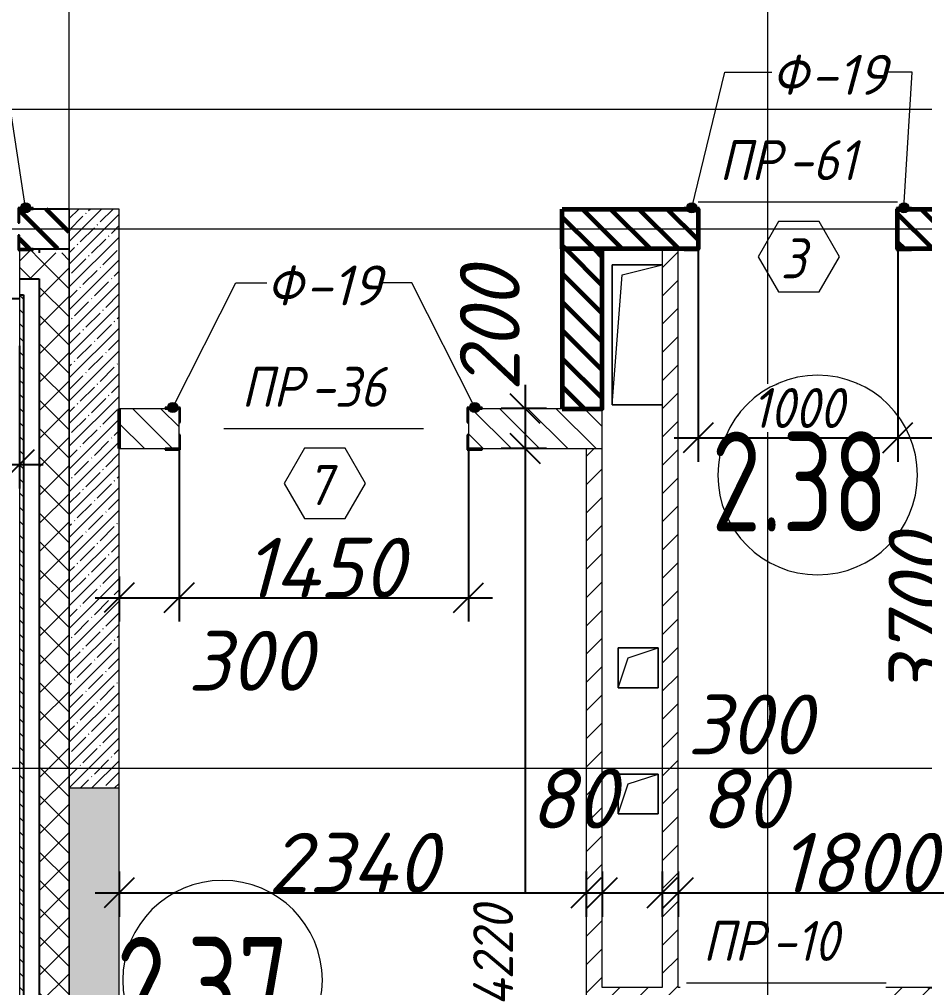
# Model space of a CAD drawing. Header units: millimetres. Extents: x 12986 to 523328, y -9759 to 30092.
# Drawn here: x 328207 to 332742, y 3934 to 8784 of the extents above; entities that cross this region are included whole.
import ezdxf

# ---------------------------------------------------------------- set-up
doc = ezdxf.new("R2010")
doc.units = ezdxf.units.MM
for name, color, linetype, lineweight in [('5) Блок ячеистый', 160, 'Continuous', 60), ('A-ANNO-DIMS', 7, 'Continuous', 9), ('A-AREA-IDEN', 7, 'Continuous', 9), ('A-DETL-1', 7, 'Continuous', 50), ('A-DOOR-IDEN', 7, 'Continuous', 9), ('A-FLOR', 7, 'Continuous', 9), ('A-GENM', 7, 'Continuous', 9), ('A-GENM-1', 7, 'Continuous', 25), ('A-GENM-IDEN', 7, 'Continuous', 9), ('A-WALL-1', 7, 'Continuous', 25), ('A-WALL-FNSH-1', 7, 'Continuous', 9), ('A-WALL-FNSH-2', 7, 'Continuous', 5), ('A-WALL-PATT-1', 7, 'Continuous', 5), ('A-WALL-PATT-3', 250, 'Continuous', 5), ('Оси-1', 7, 'Continuous', 20)]:
    doc.layers.add(name, color=color, linetype=linetype, lineweight=lineweight)
for name, color, linetype, lineweight, true_color in [('A-WALL-3', 7, 'Continuous', 5, 0x000000), ('A-WALL-4', 7, 'Continuous', 25, 0x000000), ('A-WALL-FNSH-3', 7, 'Continuous', 13, 0x008000), ('A-WALL-PATT-2', 7, 'Continuous', 5, 0xce0000)]:
    doc.layers.add(name, color=color, linetype=linetype, lineweight=lineweight, true_color=true_color)
doc.styles.add('ISOCPEUR_I_1', font='isocpeui.ttf', dxfattribs={"width": 0.9, "height": 250})
doc.styles.add('ISOCPEUR_I_2', font='isocpeui.ttf', dxfattribs={"height": 300})
doc.styles.add('ISOCPEUR_I_3', font='isocpeui.ttf', dxfattribs={"width": 0.9, "height": 200})
doc.styles.add('ISOCPEUR_I_4', font='isocpeui.ttf', dxfattribs={"width": 0.9, "height": 300})
doc.styles.add('СПДС', font='ГОСТ тип А.ttf', dxfattribs={"width": 0.9})
doc.dimstyles.new('ISO-2_0_0_9К_СРЕДНИЙ', dxfattribs={"dimscale": 304.8, "dimtxt": 199.196235, "dimasz": 0.492126, "dimexe": 0.393701, "dimexo": 0, "dimgap": 0, "dimtad": 1, "dimdec": 0, "dimzin": 0, "dimdsep": 46, "dimtxsty": 'ISOCPEUR_I_2', "dimblk1": 'OBLIQUE', "dimblk2": 'OBLIQUE', "dimsah": 1, "dimcen": 0.09, "dimdle": 0.393701, "dimazin": 0, "dimtfac": 1, "dimtdec": 4, "dimtix": 1, "dimtmove": 2, "dimatfit": 3, "dimfxl": 1, "dimtvp": 1, "dimtolj": 1, "dimtzin": 0, "dimarcsym": 2})
doc.dimstyles.new('ISO-2_0_0_9К_СРЕДНИЙ_1', dxfattribs={"dimscale": 304.8, "dimtxt": 199.196235, "dimasz": 0.492126, "dimexe": 0.393701, "dimexo": 0, "dimgap": 0, "dimtad": 1, "dimdec": 0, "dimzin": 0, "dimdsep": 46, "dimtxsty": 'ISOCPEUR_I_3', "dimblk1": 'OBLIQUE', "dimblk2": 'OBLIQUE', "dimsah": 1, "dimcen": 0.09, "dimdle": 0.393701, "dimazin": 0, "dimtfac": 1, "dimtdec": 4, "dimtix": 1, "dimtmove": 2, "dimatfit": 3, "dimfxl": 1, "dimtvp": 1, "dimtolj": 1, "dimtzin": 0, "dimarcsym": 2})
doc.dimstyles.new('ISO-2_0_0_9К_СРЕДНИЙ_2', dxfattribs={"dimscale": 304.8, "dimtxt": 199.196235, "dimasz": 0.492126, "dimexe": 0.393701, "dimexo": 0, "dimgap": 0, "dimtad": 1, "dimdec": 0, "dimzin": 0, "dimdsep": 46, "dimtxsty": 'ISOCPEUR_I_2', "dimblk1": 'OBLIQUE', "dimblk2": 'OBLIQUE', "dimsah": 1, "dimcen": 0.09, "dimdle": 0.393701, "dimazin": 0, "dimtfac": 1, "dimtdec": 4, "dimtix": 1, "dimtmove": 0, "dimatfit": 3, "dimfxl": 1, "dimtvp": 1, "dimtolj": 1, "dimtzin": 0, "dimarcsym": 2})
doc.dimstyles.new('ISO-2_0_0_9К_СРЕДНИЙ_ФОН', dxfattribs={"dimscale": 304.8, "dimtxt": 199.196235, "dimasz": 0.492126, "dimexe": 0.393701, "dimexo": 0, "dimgap": 0.164042, "dimtad": 1, "dimdec": 0, "dimdsep": 46, "dimtxsty": 'ISOCPEUR_I_3', "dimblk1": 'OBLIQUE', "dimblk2": 'OBLIQUE', "dimsah": 1, "dimcen": 0.09, "dimdle": 0.393701, "dimazin": 0, "dimtfac": 1, "dimtdec": 4, "dimtix": 1, "dimtmove": 1, "dimatfit": 3, "dimfxl": 1, "dimtvp": 1, "dimtfill": 1, "dimtolj": 1, "dimtzin": 0, "dimarcsym": 2})
doc.dimstyles.new('ISO-2_0_0_9К_СРЕДНИЙ_ФОН_1', dxfattribs={"dimscale": 304.8, "dimtxt": 199.196235, "dimasz": 0.492126, "dimexe": 0.393701, "dimexo": 0, "dimgap": 0.164042, "dimtad": 1, "dimdec": 0, "dimdsep": 46, "dimtxsty": 'ISOCPEUR_I_3', "dimblk1": 'OBLIQUE', "dimblk2": 'OBLIQUE', "dimsah": 1, "dimcen": 0.09, "dimdle": 0.393701, "dimazin": 0, "dimtfac": 1, "dimtdec": 4, "dimtix": 1, "dimtmove": 0, "dimatfit": 3, "dimfxl": 1, "dimtvp": 1, "dimtfill": 1, "dimtolj": 1, "dimtzin": 0, "dimarcsym": 2})
doc.dimstyles.new('ISO-2_5_0_9К_БОЛЬШОЙ__с_подложкой_', dxfattribs={"dimscale": 304.8, "dimtxt": 248.995294, "dimasz": 0.492126, "dimexe": 0.393701, "dimexo": 0, "dimgap": 0.164042, "dimtad": 1, "dimdec": 0, "dimzin": 0, "dimdsep": 46, "dimtxsty": 'ISOCPEUR_I_1', "dimblk1": 'OBLIQUE', "dimblk2": 'OBLIQUE', "dimsah": 1, "dimcen": 0.09, "dimdle": 0.393701, "dimazin": 0, "dimtfac": 1, "dimtdec": 4, "dimtix": 1, "dimtmove": 0, "dimatfit": 3, "dimfxl": 1, "dimtvp": 1, "dimtfill": 1, "dimtolj": 1, "dimtzin": 0, "dimarcsym": 2})
pattern_1 = [(45, (239096.85, -2765.93), (-70.71068, 70.71068), []), (135, (239096.85, -2765.93), (-70.71068, -70.71068), [])]
pattern_2 = [(45, (239096.85, -2765.93), (-70.71068, 70.71068), [])]
pattern_3 = [(135, (239096.85, -2765.93), (-70.71068, -70.71068), [])]
pattern_4 = [(45, (239096.85, -2765.93), (-57.024626, 57.024626), []), (45, (239153.876, -2765.93), (-57.024626, 57.024626), [100.806, -20.161, 3.353, -16.808])]

# ---------------------------------------------------------------- blocks, each defined once
blk = doc.blocks.new('AR_Отверстие прямоугольное _в плите_ - AR_Отверстие прямоугольное _в плите_-27106972-АР1_1_Кладочный план 2 этажа')
at = {"layer": 'A-GENM'}
for p, q in [((125, 350), (-125, 350)), ((-125, 350), (-125, -350)), ((-75, 300), (125, 350)), ((-125, -350), (-75, 300)), ((-125, -350), (125, -350))]:
    blk.add_line(p, q, dxfattribs=at)
blk = doc.blocks.new('AR_Отверстие прямоугольное _в плите_ - AR_Отверстие прямоугольное _в плите_-V72-АР1_1_Кладочный план 2 этажа')
at = {"layer": 'A-GENM'}
for p, q in [((100, 100), (-100, 100)), ((-100, 100), (-100, -100)), ((-50, 50), (100, 100)), ((100, -100), (100, 100)), ((-100, -100), (-50, 50)), ((-100, -100), (100, -100))]:
    blk.add_line(p, q, dxfattribs=at)
blk = doc.blocks.new('Фахверк_СКБ_Уголок - Ф-19_200х3980 h-28533769-АР1_1_Кладочный план 2 этажа')
at = {"layer": 'A-GENM-1'}
for p, q in [((200, 156), (125, 156)), ((125, 156), (125, 81)), ((131, 81), (131, 150)), ((131, 150), (200, 150)), ((200, 150), (200, 156)), ((125, 81), (131, 81)), ((131, 19), (125, 19)), ((125, 19), (125, -56)), ((131, -50), (131, 19)), ((125, -56), (200, -56)), ((200, -50), (131, -50)), ((200, -56), (200, -50))]:
    blk.add_line(p, q, dxfattribs=at)
blk = doc.blocks.new('Фахверк_СКБ_Уголок - Ф-21_200х3430 h-30788796-АР1_1_Кладочный план 2 этажа')
at = {"layer": 'A-GENM-1'}
for p, q in [((200, 156), (125, 156)), ((125, 156), (125, 81)), ((131, 81), (131, 150)), ((131, 150), (200, 150)), ((200, 150), (200, 156)), ((125, 81), (131, 81)), ((131, 19), (125, 19)), ((125, 19), (125, -56)), ((131, -50), (131, 19)), ((125, -56), (200, -56)), ((200, -50), (131, -50)), ((200, -56), (200, -50))]:
    blk.add_line(p, q, dxfattribs=at)
blk = doc.blocks.new('_Oblique')
at = {"color": 0, "linetype": 'ByBlock', "lineweight": -2}
blk.add_line((-0.5, -0.5), (0.5, 0.5), dxfattribs=at)
blk = doc.blocks.new('*D2014')
at = {"layer": 'A-ANNO-DIMS', "color": 0, "lineweight": -2, "transparency": 16777216}
for p, q in [((330741.3, 6954.1), (330741.3, 6514.1)), ((330847.4, 6834.1), (330621.3, 6834.1)), ((330847.4, 6634.1), (330621.3, 6634.1))]:
    blk.add_line(p, q, dxfattribs=at)
at = {"layer": 'Defpoints', "color": 0, "transparency": 16777216}
for p in [(330847.4, 6834.1), (330741.3, 6634.1), (330847.4, 6634.1)]:
    blk.add_point(p, dxfattribs=at)
at = {"layer": 'A-ANNO-DIMS', "color": 0, "lineweight": -2, "transparency": 16777216, "xscale": 150, "yscale": 150, "zscale": 150}
for p, rotation in [((330741.3, 6834.1), 90), ((330741.3, 6634.1), 270)]:
    blk.add_blockref('_Oblique', p, dxfattribs=dict(at, rotation=rotation))
at = {"layer": 'A-ANNO-DIMS', "color": 0, "transparency": 16777216, "insert": (330413.4, 6920.8), "char_height": 300, "width": 455.087, "attachment_point": 1, "rotation": 90, "line_spacing_factor": 1.149209, "style": 'ISOCPEUR_I_2'}
blk.add_mtext('\\A1;200', dxfattribs=at)
blk = doc.blocks.new('*D2015')
at = {"layer": 'A-ANNO-DIMS', "color": 0, "lineweight": -2, "transparency": 16777216}
for p, q in [((330741.3, 6754.1), (330741.3, 4413.8)), ((330847.4, 6634.1), (330621.3, 6634.1)), ((330741.3, 2294.1), (330741.3, 3892)), ((331044.8, 2414.1), (330621.3, 2414.1))]:
    blk.add_line(p, q, dxfattribs=at)
at = {"layer": 'Defpoints', "color": 0, "transparency": 16777216}
for p in [(330847.4, 6634.1), (330741.3, 2414.1), (331044.8, 2414.1)]:
    blk.add_point(p, dxfattribs=at)
at = {"layer": 'A-ANNO-DIMS', "color": 0, "lineweight": -2, "transparency": 16777216, "xscale": 150, "yscale": 150, "zscale": 150}
for p, rotation in [((330741.3, 6634.1), 90), ((330741.3, 2414.1), 270)]:
    blk.add_blockref('_Oblique', p, dxfattribs=dict(at, rotation=rotation))
at = {"layer": 'A-ANNO-DIMS', "color": 0, "transparency": 16777216, "insert": (330480.1, 3840.3), "char_height": 200, "width": 625.17, "attachment_point": 1, "rotation": 90, "line_spacing_factor": 1.149209, "style": 'ISOCPEUR_I_3'}
blk.add_mtext('\\A1;4220', dxfattribs=at)
blk = doc.blocks.new('*D2020')
at = {"layer": 'A-ANNO-DIMS', "color": 0, "lineweight": -2, "transparency": 16777216}
for p, q in [((328706.9, 4515.5), (328706.9, 4289.5)), ((331046.9, 4515.5), (331046.9, 4289.5)), ((328586.9, 4409.5), (331166.9, 4409.5))]:
    blk.add_line(p, q, dxfattribs=at)
at = {"layer": 'Defpoints', "color": 0, "transparency": 16777216}
for p in [(328706.9, 4515.5), (331046.9, 4515.5), (331046.9, 4409.5)]:
    blk.add_point(p, dxfattribs=at)
at = {"layer": 'A-ANNO-DIMS', "color": 0, "lineweight": -2, "transparency": 16777216, "xscale": 150, "yscale": 150, "zscale": 150, "rotation": 180}
blk.add_blockref('_Oblique', (328706.9, 4409.5), dxfattribs=at)
at = {"layer": 'A-ANNO-DIMS', "color": 0, "lineweight": -2, "transparency": 16777216, "xscale": 150, "yscale": 150, "zscale": 150}
blk.add_blockref('_Oblique', (331046.9, 4409.5), dxfattribs=at)
at = {"layer": 'A-ANNO-DIMS', "color": 0, "transparency": 16777216, "insert": (329876.9, 4559.5), "char_height": 300, "width": 625.17, "attachment_point": 5, "style": 'ISOCPEUR_I_2'}
blk.add_mtext('\\A1;2340', dxfattribs=at)
blk = doc.blocks.new('*D2021')
at = {"layer": 'A-ANNO-DIMS', "color": 0, "lineweight": -2, "transparency": 16777216}
for p, q in [((331046.9, 4515.5), (331046.9, 4289.5)), ((331126.9, 4515.5), (331126.9, 4289.5)), ((330926.9, 4409.5), (331246.9, 4409.5))]:
    blk.add_line(p, q, dxfattribs=at)
at = {"layer": 'Defpoints', "color": 0, "transparency": 16777216}
for p in [(331046.9, 4515.5), (331126.9, 4515.5), (331126.9, 4409.5)]:
    blk.add_point(p, dxfattribs=at)
at = {"layer": 'A-ANNO-DIMS', "color": 0, "lineweight": -2, "transparency": 16777216, "xscale": 150, "yscale": 150, "zscale": 150, "rotation": 180}
blk.add_blockref('_Oblique', (331046.9, 4409.5), dxfattribs=at)
at = {"layer": 'A-ANNO-DIMS', "color": 0, "lineweight": -2, "transparency": 16777216, "xscale": 150, "yscale": 150, "zscale": 150}
blk.add_blockref('_Oblique', (331126.9, 4409.5), dxfattribs=at)
at = {"layer": 'A-ANNO-DIMS', "color": 0, "transparency": 16777216, "insert": (330763.5, 5031.2), "char_height": 300, "width": 303.391, "attachment_point": 1, "line_spacing_factor": 1.149209, "style": 'ISOCPEUR_I_2'}
blk.add_mtext('\\A1;80', dxfattribs=at)
blk = doc.blocks.new('*D2022')
at = {"layer": 'A-ANNO-DIMS', "color": 0, "lineweight": -2, "transparency": 16777216}
for p, q in [((331126.9, 4515.5), (331126.9, 4289.5)), ((331426.9, 4515.5), (331426.9, 4289.5)), ((331006.9, 4409.5), (331546.9, 4409.5))]:
    blk.add_line(p, q, dxfattribs=at)
at = {"layer": 'Defpoints', "color": 0, "transparency": 16777216}
for p in [(331126.9, 4515.5), (331426.9, 4515.5), (331426.9, 4409.5)]:
    blk.add_point(p, dxfattribs=at)
at = {"layer": 'A-ANNO-DIMS', "color": 0, "lineweight": -2, "transparency": 16777216, "xscale": 150, "yscale": 150, "zscale": 150, "rotation": 180}
blk.add_blockref('_Oblique', (331126.9, 4409.5), dxfattribs=at)
at = {"layer": 'A-ANNO-DIMS', "color": 0, "lineweight": -2, "transparency": 16777216, "xscale": 150, "yscale": 150, "zscale": 150}
blk.add_blockref('_Oblique', (331426.9, 4409.5), dxfattribs=at)
at = {"layer": 'A-ANNO-DIMS', "color": 0, "transparency": 16777216, "insert": (331552.4, 5402.1), "char_height": 300, "width": 455.087, "attachment_point": 1, "line_spacing_factor": 1.149209, "style": 'ISOCPEUR_I_2'}
blk.add_mtext('\\A1;300', dxfattribs=at)
blk = doc.blocks.new('*D2023')
at = {"layer": 'A-ANNO-DIMS', "color": 0, "lineweight": -2, "transparency": 16777216}
for p, q in [((331426.9, 4515.5), (331426.9, 4289.5)), ((331506.9, 4515.5), (331506.9, 4289.5)), ((331306.9, 4409.5), (331626.9, 4409.5))]:
    blk.add_line(p, q, dxfattribs=at)
at = {"layer": 'Defpoints', "color": 0, "transparency": 16777216}
for p in [(331426.9, 4515.5), (331506.9, 4515.5), (331506.9, 4409.5)]:
    blk.add_point(p, dxfattribs=at)
at = {"layer": 'A-ANNO-DIMS', "color": 0, "lineweight": -2, "transparency": 16777216, "xscale": 150, "yscale": 150, "zscale": 150, "rotation": 180}
blk.add_blockref('_Oblique', (331426.9, 4409.5), dxfattribs=at)
at = {"layer": 'A-ANNO-DIMS', "color": 0, "lineweight": -2, "transparency": 16777216, "xscale": 150, "yscale": 150, "zscale": 150}
blk.add_blockref('_Oblique', (331506.9, 4409.5), dxfattribs=at)
at = {"layer": 'A-ANNO-DIMS', "color": 0, "transparency": 16777216, "insert": (331615.6, 5031.2), "char_height": 300, "width": 303.391, "attachment_point": 1, "line_spacing_factor": 1.149209, "style": 'ISOCPEUR_I_2'}
blk.add_mtext('\\A1;80', dxfattribs=at)
blk = doc.blocks.new('*D2024')
at = {"layer": 'A-ANNO-DIMS', "color": 0, "lineweight": -2, "transparency": 16777216}
for p, q in [((331506.9, 4515.5), (331506.9, 4289.5)), ((333306.9, 4515.5), (333306.9, 4289.5)), ((331386.9, 4409.5), (333426.9, 4409.5))]:
    blk.add_line(p, q, dxfattribs=at)
at = {"layer": 'Defpoints', "color": 0, "transparency": 16777216}
for p in [(331506.9, 4515.5), (333306.9, 4515.5), (333306.9, 4409.5)]:
    blk.add_point(p, dxfattribs=at)
at = {"layer": 'A-ANNO-DIMS', "color": 0, "lineweight": -2, "transparency": 16777216, "xscale": 150, "yscale": 150, "zscale": 150, "rotation": 180}
blk.add_blockref('_Oblique', (331506.9, 4409.5), dxfattribs=at)
at = {"layer": 'A-ANNO-DIMS', "color": 0, "lineweight": -2, "transparency": 16777216, "xscale": 150, "yscale": 150, "zscale": 150}
blk.add_blockref('_Oblique', (333306.9, 4409.5), dxfattribs=at)
at = {"layer": 'A-ANNO-DIMS', "color": 0, "transparency": 16777216, "insert": (332406.9, 4559.5), "char_height": 300, "width": 560.814, "attachment_point": 5, "style": 'ISOCPEUR_I_2'}
blk.add_mtext('\\A1;1800', dxfattribs=at)
blk = doc.blocks.new('*D2185')
at = {"layer": 'A-ANNO-DIMS', "color": 0, "lineweight": -2, "transparency": 16777216}
for p, q in [((329006.9, 6626.1), (329006.9, 5767.3)), ((328706.9, 5993.3), (328706.9, 5767.3)), ((328586.9, 5887.3), (329126.9, 5887.3))]:
    blk.add_line(p, q, dxfattribs=at)
at = {"layer": 'Defpoints', "color": 0, "transparency": 16777216}
for p in [(329006.9, 6626.1), (328706.9, 5993.3), (329006.9, 5887.3)]:
    blk.add_point(p, dxfattribs=at)
at = {"layer": 'A-ANNO-DIMS', "color": 0, "lineweight": -2, "transparency": 16777216, "xscale": 150, "yscale": 150, "zscale": 150, "rotation": 180}
blk.add_blockref('_Oblique', (328706.9, 5887.3), dxfattribs=at)
at = {"layer": 'A-ANNO-DIMS', "color": 0, "lineweight": -2, "transparency": 16777216, "xscale": 150, "yscale": 150, "zscale": 150}
blk.add_blockref('_Oblique', (329006.9, 5887.3), dxfattribs=at)
at = {"layer": 'A-ANNO-DIMS', "color": 0, "transparency": 16777216, "insert": (329050.1, 5721.3), "char_height": 300, "width": 455.087, "attachment_point": 1, "line_spacing_factor": 1.149209, "style": 'ISOCPEUR_I_2'}
blk.add_mtext('\\A1;300', dxfattribs=at)
blk = doc.blocks.new('*D2186')
at = {"layer": 'A-ANNO-DIMS', "color": 0, "lineweight": -2, "transparency": 16777216}
for p, q in [((329006.9, 6626.1), (329006.9, 5767.3)), ((330456.9, 6626.1), (330456.9, 5767.3)), ((328886.9, 5887.3), (330576.9, 5887.3))]:
    blk.add_line(p, q, dxfattribs=at)
at = {"layer": 'Defpoints', "color": 0, "transparency": 16777216}
for p in [(329006.9, 6626.1), (330456.9, 6626.1), (330456.9, 5887.3)]:
    blk.add_point(p, dxfattribs=at)
at = {"layer": 'A-ANNO-DIMS', "color": 0, "lineweight": -2, "transparency": 16777216, "xscale": 150, "yscale": 150, "zscale": 150, "rotation": 180}
blk.add_blockref('_Oblique', (329006.9, 5887.3), dxfattribs=at)
at = {"layer": 'A-ANNO-DIMS', "color": 0, "lineweight": -2, "transparency": 16777216, "xscale": 150, "yscale": 150, "zscale": 150}
blk.add_blockref('_Oblique', (330456.9, 5887.3), dxfattribs=at)
at = {"layer": 'A-ANNO-DIMS', "color": 0, "transparency": 16777216, "insert": (329731.9, 6037.3), "char_height": 300, "width": 579.201, "attachment_point": 5, "style": 'ISOCPEUR_I_2'}
blk.add_mtext('\\A1;1450', dxfattribs=at)
blk = doc.blocks.new('AAR_СКБ_Марка_Двери_Перемычка и проем - Марка перемычки и проема-25306769-АР1_1_Кладочный план 2 этажа')
at = {"layer": 'A-DOOR-IDEN'}
for p, q in [((-5, 0), (5, 0)), ((-0.968, -0.984), (-1.986, -2.747)), ((1.067, -0.984), (-0.968, -0.984)), ((2.085, -2.747), (1.067, -0.984)), ((-1.986, -2.747), (-0.968, -4.509)), ((1.067, -4.509), (2.085, -2.747)), ((-0.968, -4.509), (1.067, -4.509))]:
    blk.add_line(p, q, dxfattribs=at)
blk = doc.blocks.new('*D2514')
at = {"layer": 'A-ANNO-DIMS', "color": 0, "lineweight": -2, "transparency": 16777216}
for p, q in [((324066.9, 7385.4), (324066.9, 6434.5)), ((328206.9, 7149.5), (328206.9, 6434.5)), ((323946.9, 6554.5), (328326.9, 6554.5))]:
    blk.add_line(p, q, dxfattribs=at)
at = {"layer": 'Defpoints', "color": 0, "transparency": 16777216}
for p in [(324066.9, 7385.4), (328206.9, 7149.5), (328206.9, 6554.5)]:
    blk.add_point(p, dxfattribs=at)
at = {"layer": 'A-ANNO-DIMS', "color": 0, "lineweight": -2, "transparency": 16777216, "xscale": 150, "yscale": 150, "zscale": 150, "rotation": 180}
blk.add_blockref('_Oblique', (324066.9, 6554.5), dxfattribs=at)
at = {"layer": 'A-ANNO-DIMS', "color": 0, "lineweight": -2, "transparency": 16777216, "xscale": 150, "yscale": 150, "zscale": 150}
blk.add_blockref('_Oblique', (328206.9, 6554.5), dxfattribs=at)
at = {"layer": 'A-ANNO-DIMS', "color": 0, "transparency": 16777216, "insert": (326136.9, 6729.5), "char_height": 250, "width": 746.986, "attachment_point": 5, "style": 'ISOCPEUR_I_1', "bg_fill": 3, "box_fill_scale": 1.1, "bg_fill_color": 256, "bg_fill_true_color": 13158600, "bg_fill_transparency": 0}
blk.add_mtext('\\A1;4140', dxfattribs=at)
blk = doc.blocks.new('*D2515')
at = {"layer": 'A-ANNO-DIMS', "color": 0, "lineweight": -2, "transparency": 16777216}
for p, q in [((331606.9, 7631), (331606.9, 6567.3)), ((332606.9, 7634.1), (332606.9, 6567.3)), ((331486.9, 6687.3), (332726.9, 6687.3))]:
    blk.add_line(p, q, dxfattribs=at)
at = {"layer": 'Defpoints', "color": 0, "transparency": 16777216}
for p in [(331606.9, 7631), (332606.9, 7634.1), (332606.9, 6687.3)]:
    blk.add_point(p, dxfattribs=at)
at = {"layer": 'A-ANNO-DIMS', "color": 0, "lineweight": -2, "transparency": 16777216, "xscale": 150, "yscale": 150, "zscale": 150, "rotation": 180}
blk.add_blockref('_Oblique', (331606.9, 6687.3), dxfattribs=at)
at = {"layer": 'A-ANNO-DIMS', "color": 0, "lineweight": -2, "transparency": 16777216, "xscale": 150, "yscale": 150, "zscale": 150}
blk.add_blockref('_Oblique', (332606.9, 6687.3), dxfattribs=at)
at = {"layer": 'A-ANNO-DIMS', "color": 0, "transparency": 16777216, "insert": (332106.9, 6837.3), "char_height": 200, "width": 560.814, "attachment_point": 5, "style": 'ISOCPEUR_I_3', "bg_fill": 3, "box_fill_scale": 1.1, "bg_fill_color": 256, "bg_fill_true_color": 13158600, "bg_fill_transparency": 0}
blk.add_mtext('\\A1;1000', dxfattribs=at)
blk = doc.blocks.new('*D2516')
at = {"layer": 'A-ANNO-DIMS', "color": 0, "lineweight": -2, "transparency": 16777216}
for p, q in [((332606.9, 7634.1), (332606.9, 6567.3)), ((333306.9, 7634.1), (333306.9, 6567.3)), ((332486.9, 6687.3), (333426.9, 6687.3))]:
    blk.add_line(p, q, dxfattribs=at)
at = {"layer": 'Defpoints', "color": 0, "transparency": 16777216}
for p in [(332606.9, 7634.1), (333306.9, 7634.1), (333306.9, 6687.3)]:
    blk.add_point(p, dxfattribs=at)
at = {"layer": 'A-ANNO-DIMS', "color": 0, "lineweight": -2, "transparency": 16777216, "xscale": 150, "yscale": 150, "zscale": 150, "rotation": 180}
blk.add_blockref('_Oblique', (332606.9, 6687.3), dxfattribs=at)
at = {"layer": 'A-ANNO-DIMS', "color": 0, "lineweight": -2, "transparency": 16777216, "xscale": 150, "yscale": 150, "zscale": 150}
blk.add_blockref('_Oblique', (333306.9, 6687.3), dxfattribs=at)
at = {"layer": 'A-ANNO-DIMS', "color": 0, "transparency": 16777216, "insert": (332863.1, 7181.9), "char_height": 200, "width": 455.087, "attachment_point": 1, "line_spacing_factor": 1.149209, "style": 'ISOCPEUR_I_3', "bg_fill": 3, "box_fill_scale": 1.1, "bg_fill_color": 256, "bg_fill_true_color": 13158600, "bg_fill_transparency": 0}
blk.add_mtext('\\A1;700', dxfattribs=at)
blk = doc.blocks.new('*D2539')
at = {"layer": 'A-ANNO-DIMS', "color": 0, "lineweight": -2, "transparency": 16777216}
for p, q in [((332863.2, 3814.1), (332863.2, 7754.1)), ((332757.2, 7634.1), (332983.2, 7634.1)), ((332757.2, 3934.1), (332983.2, 3934.1))]:
    blk.add_line(p, q, dxfattribs=at)
at = {"layer": 'Defpoints', "color": 0, "transparency": 16777216}
for p in [(332757.2, 7634.1), (332863.2, 7634.1), (332757.2, 3934.1)]:
    blk.add_point(p, dxfattribs=at)
at = {"layer": 'A-ANNO-DIMS', "color": 0, "lineweight": -2, "transparency": 16777216, "xscale": 150, "yscale": 150, "zscale": 150}
for p, rotation in [((332863.2, 7634.1), 90), ((332863.2, 3934.1), 270)]:
    blk.add_blockref('_Oblique', p, dxfattribs=dict(at, rotation=rotation))
at = {"layer": 'A-ANNO-DIMS', "color": 0, "transparency": 16777216, "insert": (332711.3, 5784.1), "char_height": 300, "width": 606.782, "attachment_point": 5, "rotation": 90, "style": 'ISOCPEUR_I_2'}
blk.add_mtext('\\A1;3700', dxfattribs=at)
blk = doc.blocks.new('Марка_Помещения - Номер-25198446-Объем проектирования 2 этажа')
at = {"layer": 'A-AREA-IDEN'}
for start, end in [(360, 180), (180, 360)]:
    blk.add_arc((0, 0), 2.5, start, end, dxfattribs=at)

msp = doc.modelspace()

# ---------------------------------------------------------------- hatches: boundary and pattern name
at = {"layer": '5) Блок ячеистый'}
h = msp.add_hatch(dxfattribs=at)
h.set_pattern_fill('FP_22', color=256, style=0, pattern_type=2)
h.set_pattern_definition(pattern_3)
h.paths.add_polyline_path([(328206.85081, 7634.06731), (328456.85081, 7634.06731), (328456.85081, 7834.06731), (328206.85081, 7834.06731), (328206.85081, 7703.06731)], flags=0)
h = msp.add_hatch(dxfattribs=at)
h.set_pattern_fill('FP_22', color=256, style=0, pattern_type=2)
h.set_pattern_definition(pattern_3)
h.paths.add_polyline_path([(332675.85087, 7634.06731), (333306.85081, 7634.06731), (333306.85081, 7834.06731), (332606.85087, 7834.06731), (332606.85087, 7634.06731)], flags=0)
h.paths.add_polyline_path([(330926.85081, 7634.06731), (331606.85087, 7634.06731), (331606.85087, 7834.06731), (330926.85081, 7834.06731)], flags=0)
h = msp.add_hatch(dxfattribs=at)
h.set_pattern_fill('FP_22', color=256, style=0, pattern_type=2)
h.set_pattern_definition(pattern_3)
h.paths.add_polyline_path([(330926.85081, 6834.06731), (331126.85081, 6834.06731), (331126.85081, 7634.06731), (330926.85081, 7634.06731)], flags=0)
at = {"layer": 'A-GENM-IDEN'}
h = msp.add_hatch(color=256, dxfattribs=at)
edge = h.paths.add_edge_path(flags=0)
edge.add_arc((328238.35081, 7840.06731), 25, 0, 360)
h = msp.add_hatch(color=256, dxfattribs=at)
edge = h.paths.add_edge_path(flags=0)
edge.add_arc((331575.35087, 7840.06731), 25, 0, 360)
h = msp.add_hatch(color=256, dxfattribs=at)
edge = h.paths.add_edge_path(flags=0)
edge.add_arc((332638.35087, 7840.06731), 25, 0, 360)
h = msp.add_hatch(color=256, dxfattribs=at)
edge = h.paths.add_edge_path(flags=0)
edge.add_arc((328975.34274, 6840.06731), 25, 0, 360)
h = msp.add_hatch(color=256, dxfattribs=at)
edge = h.paths.add_edge_path(flags=0)
edge.add_arc((330488.35081, 6840.06731), 25, 0, 360)
at = {"layer": 'A-WALL-PATT-1'}
h = msp.add_hatch(dxfattribs=at)
h.set_pattern_fill('FP_7', color=256, style=0, pattern_type=2)
h.set_pattern_definition(pattern_4)
h.paths.add_polyline_path([(328706.85081, 4934.06725), (328706.85081, 7834.06731), (328456.85081, 7834.06731), (328456.85081, 4934.06725)], flags=0)
h = msp.add_hatch(dxfattribs=at)
h.set_pattern_fill('FP_11', color=256, style=0, pattern_type=2)
h.set_pattern_definition(pattern_1)
h.paths.add_polyline_path([(328206.85081, 7484.06731), (328306.85081, 7484.06731), (328306.85081, 7634.06731), (328275.85081, 7634.06731), (328275.85081, 7628.06731), (328206.85081, 7628.06731)], flags=0)
h.paths.add_polyline_path([(323946.85079, 7484.06731), (324066.85081, 7484.06731), (324066.85081, 7634.06731), (323796.85081, 7634.06731), (323796.85081, 7484.06731)], flags=0)
h = msp.add_hatch(dxfattribs=at)
h.set_pattern_fill('FP_11', color=256, style=0, pattern_type=2)
h.set_pattern_definition(pattern_1)
h.paths.add_polyline_path([(328456.85081, -2865.93269), (328456.85081, 7614.06731), (328306.85081, 7614.06731), (328306.85081, -2865.93269)], flags=0)
h = msp.add_hatch(dxfattribs=at)
h.set_pattern_fill('FP_23', color=256, style=0, pattern_type=2)
h.set_pattern_definition([(135, (239096.85, -2765.933), (-35.35534, -35.35534), [])])
h.paths.add_polyline_path([(328206.85081, -3095.93269), (328226.85081, -3095.93269), (328226.85081, 7404.06731), (328206.85081, 7404.06731), (328206.85081, -3015.93269)], flags=0)
h = msp.add_hatch(dxfattribs=at)
h.set_pattern_fill('FP_7', color=256, style=0, pattern_type=2)
h.set_pattern_definition(pattern_4)
h.paths.add_polyline_path([(328706.85081, -2615.9327), (328706.85081, 4934.06725), (328456.85081, 4934.06725), (328456.85081, -2615.9327)], flags=0)
at = {"layer": 'A-WALL-PATT-2'}
h = msp.add_hatch(dxfattribs=at)
h.set_pattern_fill('FP_22', color=256, style=0, pattern_type=2)
h.set_pattern_definition(pattern_3)
h.paths.add_polyline_path([(331126.85081, 6634.06731), (331126.85081, 6834.06731), (330456.85081, 6834.06731), (330456.85081, 6634.06731), (330525.85081, 6634.06731)], flags=0)
h.paths.add_polyline_path([(328706.85081, 6634.06731), (329006.84274, 6634.07269), (329006.84274, 6834.06731), (328706.85081, 6834.06731), (328706.85081, 6703.06731)], flags=0)
at = {"layer": 'A-WALL-PATT-3'}
h = msp.add_hatch(dxfattribs=at)
h.set_pattern_fill('FP_24', color=256, style=0, pattern_type=2)
h.set_pattern_definition(pattern_2)
h.paths.add_polyline_path([(331426.85081, 3934.06732), (331506.85081, 3934.06732), (331506.85081, 7634.06732), (331426.85081, 7634.06732), (331426.85081, 5908.91048)], flags=0)
h = msp.add_hatch(dxfattribs=at)
h.set_pattern_fill('FP_24', color=256, style=0, pattern_type=2)
h.set_pattern_definition(pattern_2)
h.paths.add_polyline_path([(331126.85081, -2665.93269), (331126.85081, 924.06732), (331119.45081, 924.06732), (331119.45081, 959.56732), (331054.25081, 959.56732), (331054.25081, 924.06732), (331046.85081, 924.06732), (331046.85081, -2659.93269), (331095.85083, -2659.93269), (331095.85083, -2665.93269)], flags=0)
h.paths.add_polyline_path([(331119.45081, 2418.56732), (331119.45081, 2454.06732), (331126.85081, 2454.06732), (331126.85081, 6634.06731), (331046.85081, 6634.06731), (331046.85081, 2454.06732), (331054.25081, 2454.06732), (331054.25081, 2418.56732)], flags=0)
h = msp.add_hatch(dxfattribs=at)
h.set_pattern_fill('FP_24', color=256, style=0, pattern_type=2)
h.set_pattern_definition(pattern_2)
h.paths.add_polyline_path([(333306.85081, 3854.06732), (333306.85081, 3934.06732), (332546.85081, 3934.06732), (332546.85081, 3926.66732), (332511.35081, 3926.66732), (332511.35081, 3861.46732), (332546.85081, 3861.46732), (332546.85081, 3854.06732)], flags=0)
h.paths.add_polyline_path([(331126.85081, 3854.06732), (331516.85081, 3854.06732), (331516.85081, 3861.46732), (331552.35081, 3861.46732), (331552.35081, 3926.66732), (331516.85081, 3926.66732), (331516.85081, 3934.06732), (331126.85081, 3934.06732)], flags=0)

# ---------------------------------------------------------------- linework, layer by layer
at = {"layer": '5) Блок ячеистый'}
for points in [[(330926.85081, 7834.06731), (331606.85087, 7834.06731), (331606.85087, 7634.06731), (330926.85081, 7634.06731)], [(332606.85087, 7834.06731), (333306.85081, 7834.06731), (333306.85081, 7634.06731), (332606.85087, 7634.06731)], [(330926.85081, 6834.06731), (331126.85081, 6834.06731), (331126.85081, 7634.06731), (330926.85081, 7634.06731)]]:
    msp.add_lwpolyline(points, close=True, dxfattribs=at)
at = {"layer": 'A-DETL-1'}
msp.add_line((328706.85081, 6834.06731), (328706.85081, 6634.06731), dxfattribs=at)
at = {"layer": 'A-FLOR'}
for p, q in [((331176.85081, 7554.06731), (331426.85081, 7554.06731)), ((331176.85081, 6854.06731), (331176.85081, 7554.06731)), ((331426.85081, 6854.06731), (331176.85081, 6854.06731)), ((331206.85081, 5636.06731), (331406.85081, 5636.06731)), ((331206.85081, 5436.06731), (331206.85081, 5636.06731)), ((331406.85081, 5636.06731), (331406.85081, 5436.06731)), ((331406.85081, 5436.06731), (331206.85081, 5436.06731)), ((331206.85081, 5004.06731), (331406.85081, 5004.06731)), ((331206.85081, 4804.06731), (331206.85081, 5004.06731)), ((331406.85081, 5004.06731), (331406.85081, 4804.06731)), ((331406.85081, 4804.06731), (331206.85081, 4804.06731))]:
    msp.add_line(p, q, dxfattribs=at)
at = {"layer": 'A-GENM-IDEN'}
for p, q in [((328238.35081, 7840.06731), (328131.13545, 8542.41155)), ((331575.35087, 7840.06731), (331740.23235, 8518.85239)), ((331740.23235, 8518.85239), (331977.1685, 8518.85239)), ((332679.58799, 8518.85239), (332548.52333, 8518.85239)), ((332638.35087, 7840.06731), (332679.58799, 8518.85239)), ((328975.34274, 6840.06731), (329291.20747, 7463.81135)), ((329291.20747, 7463.81135), (329446.17339, 7463.81135)), ((330172.49012, 7463.81135), (330017.52823, 7463.81135)), ((330488.35081, 6840.06731), (330172.49012, 7463.81135))]:
    msp.add_line(p, q, dxfattribs=at)
for centre in [(328238.35081, 7840.06731), (331575.35087, 7840.06731), (332638.35087, 7840.06731), (328975.34274, 6840.06731), (330488.35081, 6840.06731)]:
    msp.add_circle(centre, 25, dxfattribs=at)
at = {"layer": 'A-WALL-1'}
for p, q in [((328456.85081, 7834.06731), (328275.85081, 7834.06731)), ((328456.85081, 7834.06731), (328456.85081, 7834.06731)), ((328275.85081, 7634.06731), (328456.85081, 7634.06731))]:
    msp.add_line(p, q, dxfattribs=at)
at = {"layer": 'A-WALL-3'}
for p, q in [((328706.85081, 7834.06731), (328456.85081, 7834.06731)), ((328456.85081, 7834.06731), (328456.85081, -2865.9327)), ((328706.85081, 6834.06731), (328706.85081, 7834.06731)), ((328706.85081, -2615.9327), (328706.85081, 6634.06731)), ((328456.85081, 4934.06725), (328706.85081, 4934.06725))]:
    msp.add_line(p, q, dxfattribs=at)
at = {"layer": 'A-WALL-4'}
for p, q in [((328306.85081, 7634.06731), (328306.85081, 7614.06731)), ((328206.85081, 7484.06731), (328306.85081, 7484.06731)), ((328306.85081, 7484.06731), (328306.85081, -3015.93269)), ((328206.85081, 7384.06731), (324066.85081, 7384.06731)), ((328206.85081, 7404.06731), (328226.85081, 7404.06731)), ((328226.85081, 7404.06731), (328226.85081, -3095.93269))]:
    msp.add_line(p, q, dxfattribs=at)
at = {"layer": 'A-WALL-FNSH-1'}
msp.add_line((328206.85081, 7628.06731), (328206.85081, -3115.93269), dxfattribs=at)
at = {"layer": 'A-WALL-FNSH-2'}
for p, q in [((331537.85087, 7834.06731), (330926.85081, 7834.06731)), ((330926.85081, 7834.06731), (330926.85081, 6834.06731)), ((333306.85081, 7834.06731), (332675.85087, 7834.06731)), ((331606.85087, 7703.06731), (331606.85087, 7765.06731)), ((332606.85087, 7765.06731), (332606.85087, 7703.06731)), ((331126.85081, 7634.06731), (331537.85087, 7634.06731)), ((332675.85087, 7634.06731), (333306.85081, 7634.06731)), ((328937.84274, 6834.06731), (328706.85081, 6834.06731)), ((330926.85081, 6834.06731), (330525.85081, 6834.06731)), ((329006.85081, 6703.06731), (329006.85081, 6765.06731)), ((330456.85081, 6765.06731), (330456.85081, 6703.06731)), ((328706.85081, 6634.06731), (328937.84274, 6634.06731)), ((330525.85081, 6634.06731), (331126.85081, 6634.06731))]:
    msp.add_line(p, q, dxfattribs=at)
at = {"layer": 'A-WALL-FNSH-3'}
for p, q in [((331126.85081, 3934.06732), (331126.85081, 7634.06731)), ((331426.85081, 7634.06732), (331426.85081, 3934.06732)), ((331506.85081, 7634.06732), (331426.85081, 7634.06732)), ((331506.85081, 3934.06732), (331506.85081, 7634.06732)), ((331046.85081, 6634.06731), (331046.85081, 2454.06732)), ((331426.85081, 3934.06732), (331126.85081, 3934.06732)), ((331516.85081, 3934.06732), (331506.85081, 3934.06732)), ((333306.85081, 3934.06732), (332546.85081, 3934.06732))]:
    msp.add_line(p, q, dxfattribs=at)
at = {"layer": 'Оси-1'}
for p, q in [((328456.85078, -6915.9327), (328456.85078, 25871.01046)), ((331956.85078, -6915.9327), (331956.85078, 25871.01046)), ((234936.85079, 8334.0673), (365048.47884, 8334.0673)), ((234936.85079, 7734.0673), (365048.47884, 7734.0673)), ((234936.85079, 5034.0673), (365048.47884, 5034.0673))]:
    msp.add_line(p, q, dxfattribs=at)

# ---------------------------------------------------------------- block references
at = {"layer": 'A-AREA-IDEN', "xscale": 199.9999999999999, "yscale": 199.9999999999999, "zscale": 199.9999999999999}
msp.add_blockref('Марка_Помещения - Номер-25198446-Объем проектирования 2 этажа', (329224.65913, 3971.36769), dxfattribs=at)
at = {"layer": 'A-DOOR-IDEN', "xscale": 99.99999999999993, "yscale": 99.99999999999993, "zscale": 99.99999999999993}
for p in [(332106.85087, 7869.42009), (329731.85081, 6734.06731), (332048.86176, 3958.63013)]:
    msp.add_blockref('AAR_СКБ_Марка_Двери_Перемычка и проем - Марка перемычки и проема-25306769-АР1_1_Кладочный план 2 этажа', p, dxfattribs=at)
at = {"layer": 'A-GENM'}
for name, p in [('AR_Отверстие прямоугольное _в плите_ - AR_Отверстие прямоугольное _в плите_-27106972-АР1_1_Кладочный план 2 этажа', (331301.85081, 7204.06731)), ('AR_Отверстие прямоугольное _в плите_ - AR_Отверстие прямоугольное _в плите_-V72-АР1_1_Кладочный план 2 этажа', (331306.85081, 5536.06731)), ('AR_Отверстие прямоугольное _в плите_ - AR_Отверстие прямоугольное _в плите_-V72-АР1_1_Кладочный план 2 этажа', (331306.85081, 4904.06731))]:
    msp.add_blockref(name, p, dxfattribs=at)
at = {"layer": 'A-GENM-1'}
for name, p in [('Фахверк_СКБ_Уголок - Ф-21_200х3430 h-30788796-АР1_1_Кладочный план 2 этажа', (328075.85081, 7684.06731)), ('Фахверк_СКБ_Уголок - Ф-19_200х3980 h-28533769-АР1_1_Кладочный план 2 этажа', (332475.85087, 7684.06731)), ('Фахверк_СКБ_Уголок - Ф-19_200х3980 h-28533769-АР1_1_Кладочный план 2 этажа', (330325.85081, 6684.06731))]:
    msp.add_blockref(name, p, dxfattribs=at)
at = {"layer": 'A-GENM-1', "rotation": 180}
for p in [(331737.85087, 7784.06731), (329137.84274, 6784.06731)]:
    msp.add_blockref('Фахверк_СКБ_Уголок - Ф-19_200х3980 h-28533769-АР1_1_Кладочный план 2 этажа', p, dxfattribs=at)

# ---------------------------------------------------------------- texts
at = {"layer": 'A-AREA-IDEN', "insert": (328693.19283, 4188.4863), "char_height": 500, "width": 1327.5945, "attachment_point": 1, "style": 'СПДС'}
msp.add_mtext('2.37', dxfattribs=at)
at = {"layer": 'A-DOOR-IDEN', "char_height": 200, "width": 158.734125, "attachment_point": 1, "style": 'ISOCPEUR_I_2'}
for s, insert in [('\\fISOCPEUR|b0|i1|c204|p34|;\\W.9;3', (332020.65235, 7686.77871)), ('\\fISOCPEUR|b0|i1|c204|p34|;\\W.9;7', (329645.65229, 6551.42593))]:
    msp.add_mtext(s, dxfattribs=dict(at, insert=insert))
at = {"layer": 'A-GENM-IDEN', "char_height": 200, "attachment_point": 1}
for s, insert, width, style in [('\\fISOCPEUR|b0|i1|c204|p34|;\\W.9;Ф', (331977.1685, 8606.46697), 230.886, 'ISOCPEUR_I_2'), ('\\fISOCPEUR|b0|i1|c204|p34|;\\W.9;Ф', (331977.1685, 8606.46697), 230.886, 'ISOCPEUR_I_2'), ('-19', (332167.6685, 8606.46697), 432.91125, 'ISOCPEUR_I_2'), ('-19', (332167.6685, 8606.46697), 432.91125, 'ISOCPEUR_I_2'), ('ПР', (331714.06594, 8178.70895), 416.8775, 'ISOCPEUR_I_4'), ('-61', (332058.02427, 8178.70895), 481.0125, 'ISOCPEUR_I_4'), ('\\fISOCPEUR|b0|i1|c204|p34|;\\W.9;Ф', (329446.17339, 7551.42593), 230.886, 'ISOCPEUR_I_2'), ('\\fISOCPEUR|b0|i1|c204|p34|;\\W.9;Ф', (329446.17339, 7551.42593), 230.886, 'ISOCPEUR_I_2'), ('-19', (329636.67339, 7551.42593), 432.91125, 'ISOCPEUR_I_2'), ('-19', (329636.67339, 7551.42593), 432.91125, 'ISOCPEUR_I_2'), ('ПР', (329319.56588, 7043.35617), 416.8775, 'ISOCPEUR_I_4'), ('-36', (329663.52422, 7043.35617), 529.11375, 'ISOCPEUR_I_4'), ('ПР', (331631.07689, 4267.91899), 416.8775, 'ISOCPEUR_I_4'), ('-10', (331975.03523, 4267.91899), 481.0125, 'ISOCPEUR_I_4')]:
    msp.add_mtext(s, dxfattribs=dict(at, insert=insert, width=width, style=style))

# ---------------------------------------------------------------- dimensions: what is measured, and where the dimension line sits
at = {"layer": 'A-ANNO-DIMS'}
for base, p1, p2, dimstyle, override, picture, middle in [((330741.342, 6634.06731), (330847.40802, 6834.06731), (330847.40802, 6634.06731), 'ISO-2_0_0_9К_СРЕДНИЙ', {"dimpost": '<>', "dimfxl": 200}, '*D2014', (330613.38418, 7148.32659)), ((330741.342, 2414.06731), (330847.40802, 6634.06731), (331044.81023, 2414.06731), 'ISO-2_0_0_9К_СРЕДНИЙ_1', {"dimpost": '<>', "dimfxl": 4224.614495}, '*D2015', (330613.38418, 4152.90722))]:
    dim = msp.add_linear_dim(base=base, p1=p1, p2=p2, angle=90, dimstyle=dimstyle, override=override, dxfattribs=at)
    dim.commit()
    dim.dimension.update_dxf_attribs({"geometry": picture, "text_midpoint": middle, "dimtype": 160, "text_rotation": 90})
for base, p1, p2, override, picture, middle in [((329006.85081, 5887.26391), (328706.85081, 5993.32993), (329006.85081, 6626.06731), {"dimpost": '<>', "dimfxl": 700.254659}, '*D2185', (329277.68861, 5521.32239)), ((331426.85081, 4409.4723), (331126.85081, 4515.53832), (331426.85081, 4515.53832), {"dimpost": '<>', "dimfxl": 300}, '*D2022', (331779.96139, 5202.0581)), ((331126.85081, 4409.4723), (331046.85081, 4515.53832), (331126.85081, 4515.53832), {"dimpost": '<>', "dimfxl": 80}, '*D2021', (330915.19534, 4831.18711)), ((331506.85081, 4409.4723), (331426.85081, 4515.53832), (331506.85081, 4515.53832), {"dimpost": '<>', "dimfxl": 80}, '*D2023', (331767.32009, 4831.18711))]:
    dim = msp.add_linear_dim(base=base, p1=p1, p2=p2, dimstyle='ISO-2_0_0_9К_СРЕДНИЙ', override=override, dxfattribs=at)
    dim.commit()
    dim.dimension.update_dxf_attribs({"geometry": picture, "text_midpoint": middle, "dimtype": 160})
for base, p1, p2, override, picture, middle in [((330456.85081, 5887.26391), (329006.85081, 6626.06731), (330456.85081, 6626.06731), {"dimpost": '<>', "dimfxl": 1450}, '*D2186', (329731.85081, 6037.26391)), ((331046.85081, 4409.4723), (328706.85081, 4515.53832), (331046.85081, 4515.53832), {"dimpost": '<>', "dimfxl": 2340}, '*D2020', (329876.85081, 4559.4723)), ((333306.85081, 4409.4723), (331506.85081, 4515.53832), (333306.85081, 4515.53832), {"dimpost": '<>', "dimfxl": 1800}, '*D2024', (332406.85081, 4559.4723))]:
    dim = msp.add_linear_dim(base=base, p1=p1, p2=p2, dimstyle='ISO-2_0_0_9К_СРЕДНИЙ_2', override=override, dxfattribs=at)
    dim.commit()
    dim.dimension.update_dxf_attribs({"geometry": picture, "text_midpoint": middle})

# ---------------------------------------------------------------- next in the draw order: dimensions: what is measured, and where the dimension line sits
for base, p1, p2, dimstyle, override, picture, middle in [((332606.85087, 6687.26391), (331606.85087, 7631.01931), (332606.85087, 7634.06731), 'ISO-2_0_0_9К_СРЕДНИЙ_ФОН_1', {"dimpost": '<>', "dimfxl": 1000.004645}, '*D2515', (332106.85087, 6837.26391)), ((328206.85081, 6554.4887), (324066.85081, 7385.40059), (328206.85081, 7149.46952), 'ISO-2_5_0_9К_БОЛЬШОЙ__с_подложкой_', {"dimpost": '<>', "dimfxl": 4146.717192}, '*D2514', (326136.85081, 6729.4887))]:
    dim = msp.add_linear_dim(base=base, p1=p1, p2=p2, dimstyle=dimstyle, override=override, dxfattribs=at)
    dim.commit()
    dim.dimension.update_dxf_attribs({"geometry": picture, "text_midpoint": middle})

# ---------------------------------------------------------------- next in the draw order: dimensions: what is measured, and where the dimension line sits
dim = msp.add_linear_dim(base=(333306.85081, 6687.26391), p1=(332606.85087, 7634.06731), p2=(333306.85081, 7634.06731), dimstyle='ISO-2_0_0_9К_СРЕДНИЙ_ФОН', override={"dimpost": '<>', "dimfxl": 699.99994}, dxfattribs=at)
dim.commit()
dim.dimension.update_dxf_attribs({"geometry": '*D2516', "text_midpoint": (333090.61984, 6865.22173), "dimtype": 160})

# ---------------------------------------------------------------- next in the draw order: block references
at = {"layer": 'A-AREA-IDEN', "xscale": 199.9999999999999, "yscale": 199.9999999999999, "zscale": 199.9999999999999}
msp.add_blockref('Марка_Помещения - Номер-25198446-Объем проектирования 2 этажа', (332205.98983, 6501.8097), dxfattribs=at)

# ---------------------------------------------------------------- next in the draw order: texts
at = {"layer": 'A-AREA-IDEN', "insert": (331674.52354, 6718.92831), "char_height": 500, "width": 1327.5945, "attachment_point": 1, "style": 'СПДС'}
msp.add_mtext('2.38', dxfattribs=at)

# ---------------------------------------------------------------- next in the draw order: dimensions: what is measured, and where the dimension line sits
at = {"layer": 'A-ANNO-DIMS'}
dim = msp.add_linear_dim(base=(332863.24583, 7634.06731), p1=(332757.17981, 3934.06732), p2=(332757.17981, 7634.06731), angle=90, dimstyle='ISO-2_0_0_9К_СРЕДНИЙ_2', override={"dimpost": '<>', "dimfxl": 3699.999991}, dxfattribs=at)
dim.commit()
dim.dimension.update_dxf_attribs({"geometry": '*D2539', "text_midpoint": (332711.31401, 5784.06731)})

doc.saveas('drawing.dxf')
